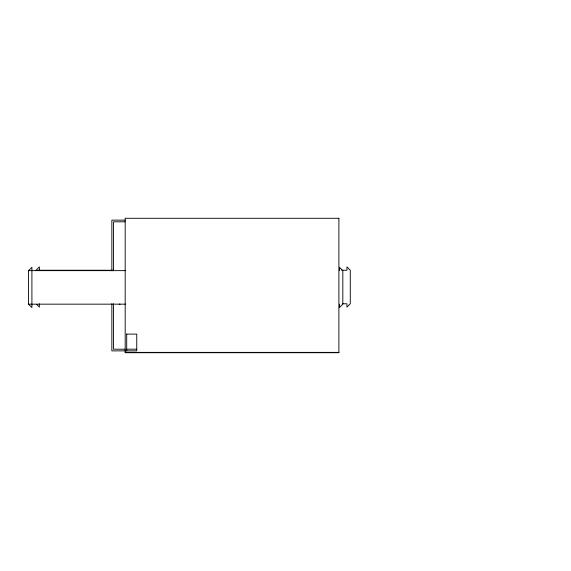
<?xml version="1.0" encoding="UTF-8"?>
<svg xmlns="http://www.w3.org/2000/svg" width="571" height="571" viewBox="0 0 571 571"><rect width="100%" height="100%" fill="white"/><g stroke="black" fill="none" stroke-linecap="round" stroke-linejoin="round"><path stroke-width="0.86" d="M28.55 304.165L28.55 270.64L31.905 267.285L31.905 307.512L28.55 304.165L125.549 304.165M125.227 220.135L111.852 220.135L111.852 270.825M125.078 221.805L113.529 221.805L113.529 270.804M113.529 270.247L36.016 270.247L39.37 266.893L39.37 270.247M341.586 270.247L346.94 270.247L346.94 266.893L350.287 270.247L350.287 303.772L346.94 307.119L346.94 303.772L342.479 303.772M28.55 270.64L125.549 270.64M126.698 334.106L136.755 334.106L136.755 350.865L111.852 350.865L111.852 303.729M125.078 349.195L113.529 349.195L113.529 303.765M126.855 349.195L136.626 349.195M125.185 352.378L338.889 352.378M119.225 304.165L120.067 304.165M36.58 304.329L39.37 307.119L39.37 303.772M339.467 270.64L339.467 267.285L342.821 270.64L342.821 304.165L339.467 307.512L339.467 304.165M126.698 333.985L126.698 350.865M338.889 218.286L125.185 218.286L125.185 352.714L338.889 352.714L338.889 218.286"/></g></svg>
